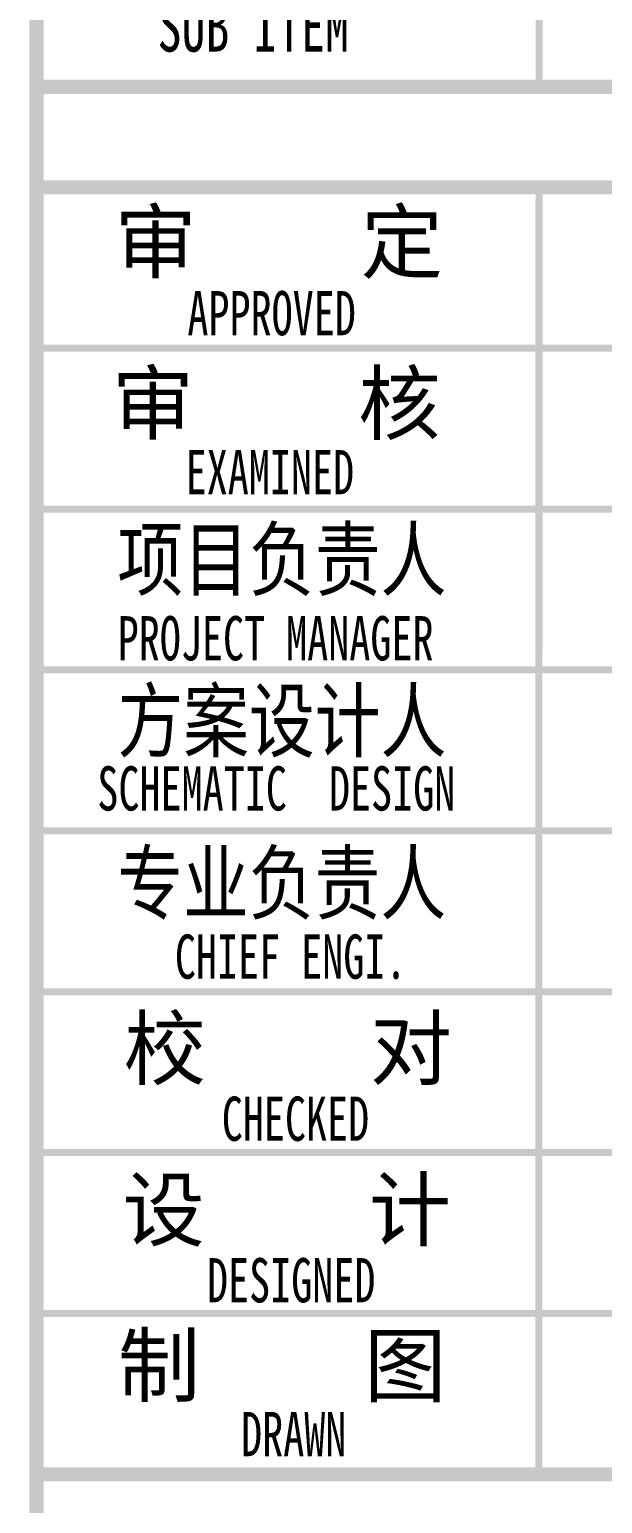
# Model space of a CAD drawing. Extents: x 621174 to 1725648, y -986053 to 860327.
# Drawn here: x 748575 to 751426, y -978398 to -971068 of the extents above; entities that cross this region are included whole.
import ezdxf
from ezdxf.enums import TextEntityAlignment as Align

# ---------------------------------------------------------------- set-up
doc = ezdxf.new("R2010")
doc.units = 0
doc.header["$LTSCALE"] = 1000
doc.header["$MEASUREMENT"] = 0
for name, color, linetype in [('图框', 140, 'Continuous'), ('图签文字', 147, 'Continuous'), ('折板线', 8, 'Continuous')]:
    doc.layers.add(name, color=color, linetype=linetype)
doc.styles.add('建筑图签-1', font='simhei.ttf', dxfattribs={"width": 0.7})

# ---------------------------------------------------------------- blocks, each defined once
blk = doc.blocks.new('2q3q2342q35q2343r5q23rwetr')
at = {"layer": '图框'}
for points, const_width in [([(3527617.7, 3121310.1), (3527617.7, 3161310.1)], 70), ([(3530117.7, 3135010.4), (3530117.7, 3139010.4)], 35), ([(3534617.7, 3135010.4), (3527617.7, 3135010.4)], 70), ([(3534617.7, 3134510.4), (3527617.7, 3134510.4)], 70), ([(3527617.7, 3134510.4), (3534617.7, 3134510.4)], 70), ([(3530117.2, 3128110.4), (3530117.7, 3134510.4)], 35), ([(3527617.7, 3133710.4), (3534617.7, 3133710.4)], 35), ([(3527617.7, 3132910.4), (3534617.7, 3132910.4)], 35), ([(3527617.7, 3132110.4), (3534617.7, 3132110.4)], 35), ([(3527617.7, 3131310.4), (3534617.7, 3131310.4)], 35), ([(3527617.7, 3130510.4), (3534617.7, 3130510.4)], 35), ([(3527617.7, 3129710.4), (3534617.7, 3129710.4)], 35), ([(3527617.7, 3128910.4), (3534617.7, 3128910.4)], 35), ([(3527617.7, 3128110.4), (3534617.7, 3128110.4)], 70)]:
    blk.add_lwpolyline(points, dxfattribs=dict(at, const_width=const_width))
at = {"layer": '图签文字', "style": '建筑图签-1', "width": 0.7}
for s, height, p in [('SUB ITEM', 250, (3528220, 3135185.7)), ('APPROVED ', 220, (3528368.3, 3133774.8)), ('EXAMINED  ', 220, (3528359.7, 3132984.2, -1799)), ('PROJECT MANAGER', 220, (3528021.5, 3132158.1, -1799)), ('SCHEMATIC  DESIGN', 220, (3527920.3, 3131411.5, -1799))]:
    blk.add_text(s, height=height, dxfattribs=at).set_placement(p)
at = {"layer": '图签文字', "color": 7, "style": '建筑图签-1'}
for s, p in [('审    定', (3528005.4, 3134089.3)), ('审    核', (3527992.2, 3133287)), ('校    对', (3528051, 3130078.3)), ('设    计', (3528045.5, 3129276.6)), ('制    图', (3528022.5, 3128501.8))]:
    blk.add_text(s, height=300, dxfattribs=at).set_placement(p)
at = {"layer": '图签文字', "color": 7, "style": '建筑图签-1', "width": 0.8}
for s, p in [('项目负责人', (3528020.1, 3132510.8)), ('方案设计人', (3528020.1, 3131708.2)), ('专业负责人', (3528018.9, 3130901.7))]:
    blk.add_text(s, height=300, dxfattribs=at).set_placement(p)
at = {"layer": '图签文字', "style": '建筑图签-1', "width": 0.7}
for s, p in [('CHIEF ENGI.', (3528882.2, 3130684.9)), ('CHECKED  ', (3529010.7, 3129878.8)), ('DESIGNED ', (3528937.2, 3129075.6)), (' DRAWN   ', (3529002.2, 3128310.6))]:
    blk.add_text(s, height=220, dxfattribs=at).set_placement(p, align=Align.MIDDLE)

msp = doc.modelspace()

# ---------------------------------------------------------------- block references
at = {"layer": '折板线'}
msp.add_blockref('2q3q2342q35q2343r5q23rwetr', (-2779007.6, -4106363.5), dxfattribs=at)

doc.saveas('drawing.dxf')
